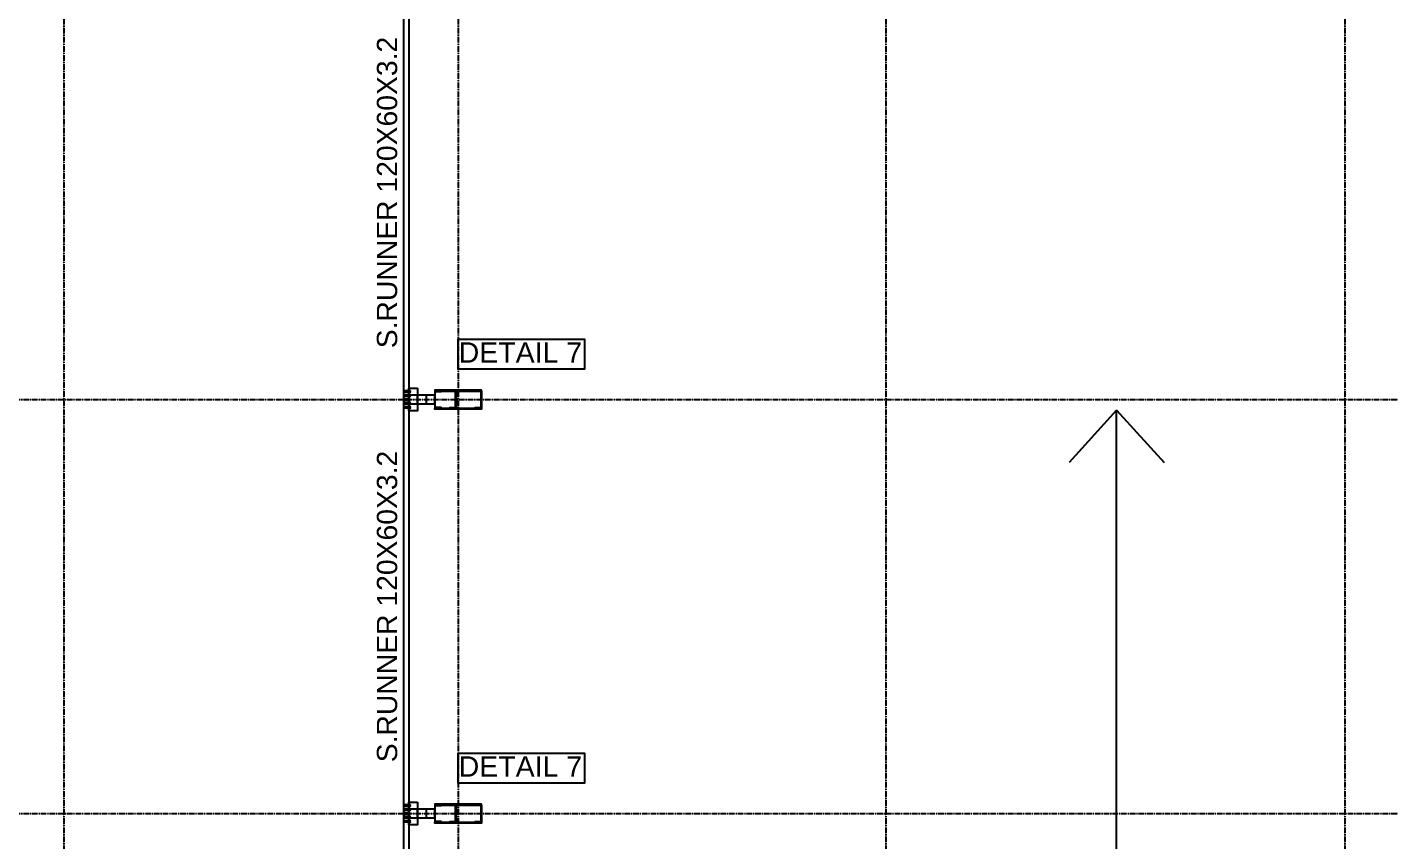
# Model space of a CAD drawing. Header units: millimetres. Extents: x 3470347 to 5996549, y -3470518 to 17149644.
# Drawn here: x 4990459 to 5006496, y 6786348 to 6795931 of the extents above; entities that cross this region are included whole.
import ezdxf
from ezdxf.enums import TextEntityAlignment as Align

# ---------------------------------------------------------------- set-up
doc = ezdxf.new("R2010")
doc.units = ezdxf.units.MM
doc.header["$MEASUREMENT"] = 0
doc.linetypes.add('CENTERX2', pattern=[4, 2.5, -0.5, 0.5, -0.5])
doc.linetypes.add('Continous', pattern=[0])
doc.layers.get('0').update_dxf_attribs({"linetype": 'CONTINUOUS', "lineweight": 25})
doc.layers.add('5', color=3, linetype='CONTINUOUS')
doc.layers.add('lintel', color=2, linetype='CONTINUOUS')
for name, color, linetype, lineweight in [('6 TEXT', 7, 'CONTINUOUS', 25), ('channnel', 2, 'CONTINUOUS', 15), ('rRCC 2', 40, 'CONTINUOUS', 15)]:
    doc.layers.add(name, color=color, linetype=linetype, lineweight=lineweight)
doc.layers.add('rFOUNDATION', color=7, linetype='Continous', lineweight=15, true_color=0xd26722)
doc.styles.add('PDF Arial', font='arial.ttf')
doc.styles.add('TITLE', font='arial.ttf')

msp = doc.modelspace()

# ---------------------------------------------------------------- hatches: boundary and pattern name
at = {"layer": '6 TEXT', "linetype": 'ByBlock'}
h = msp.add_hatch(color=8, dxfattribs=at)
h.dxf.hatch_style = 1
h.paths.add_polyline_path([(4995262.08, 6791639.67), (4995328.08, 6791639.67, 0.41421356), (4995331.08, 6791642.67), (4995331.08, 6791645.67), (4995256.08, 6791645.67), (4995256.08, 6791445.67), (4995331.08, 6791445.67), (4995331.08, 6791448.67, 0.41421356), (4995328.08, 6791451.67), (4995262.08, 6791451.67)])
h = msp.add_hatch(color=8, dxfattribs=at)
h.dxf.hatch_style = 1
h.paths.add_polyline_path([(4995262.08, 6791639.67), (4995328.08, 6791639.67, 0.41421356), (4995331.08, 6791642.67), (4995331.08, 6791645.67), (4995256.08, 6791645.67), (4995256.08, 6791445.67), (4995331.08, 6791445.67), (4995331.08, 6791448.67, 0.41421356), (4995328.08, 6791451.67), (4995262.08, 6791451.67)])
h = msp.add_hatch(color=8, dxfattribs=at)
h.dxf.hatch_style = 1
h.paths.add_polyline_path([(4995500.08, 6791639.67), (4995434.08, 6791639.67, -0.41421356), (4995431.08, 6791642.67), (4995431.08, 6791645.67), (4995506.08, 6791645.67), (4995506.08, 6791445.67), (4995431.08, 6791445.67), (4995431.08, 6791448.67, -0.41421356), (4995434.08, 6791451.67), (4995500.08, 6791451.67)])
h = msp.add_hatch(color=8, dxfattribs=at)
h.dxf.hatch_style = 1
h.paths.add_polyline_path([(4995800.08, 6791639.67), (4995734.08, 6791639.67, -0.41421356), (4995731.08, 6791642.67), (4995731.08, 6791645.67), (4995806.08, 6791645.67), (4995806.08, 6791445.67), (4995731.08, 6791445.67), (4995731.08, 6791448.67, -0.41421356), (4995734.08, 6791451.67), (4995800.08, 6791451.67)])
h = msp.add_hatch(color=8, dxfattribs=at)
h.dxf.hatch_style = 1
h.paths.add_polyline_path([(4995262.08, 6786762.67), (4995328.08, 6786762.67, 0.41421356), (4995331.08, 6786765.67), (4995331.08, 6786768.67), (4995256.08, 6786768.67), (4995256.08, 6786568.67), (4995331.08, 6786568.67), (4995331.08, 6786571.67, 0.41421356), (4995328.08, 6786574.67), (4995262.08, 6786574.67)])
h = msp.add_hatch(color=8, dxfattribs=at)
h.dxf.hatch_style = 1
h.paths.add_polyline_path([(4995262.08, 6786762.67), (4995328.08, 6786762.67, 0.41421356), (4995331.08, 6786765.67), (4995331.08, 6786768.67), (4995256.08, 6786768.67), (4995256.08, 6786568.67), (4995331.08, 6786568.67), (4995331.08, 6786571.67, 0.41421356), (4995328.08, 6786574.67), (4995262.08, 6786574.67)])
h = msp.add_hatch(color=8, dxfattribs=at)
h.dxf.hatch_style = 1
h.paths.add_polyline_path([(4995500.08, 6786762.67), (4995434.08, 6786762.67, -0.41421356), (4995431.08, 6786765.67), (4995431.08, 6786768.67), (4995506.08, 6786768.67), (4995506.08, 6786568.67), (4995431.08, 6786568.67), (4995431.08, 6786571.67, -0.41421356), (4995434.08, 6786574.67), (4995500.08, 6786574.67)])
h = msp.add_hatch(color=8, dxfattribs=at)
h.dxf.hatch_style = 1
h.paths.add_polyline_path([(4995800.08, 6786762.67), (4995734.08, 6786762.67, -0.41421356), (4995731.08, 6786765.67), (4995731.08, 6786768.67), (4995806.08, 6786768.67), (4995806.08, 6786568.67), (4995731.08, 6786568.67), (4995731.08, 6786571.67, -0.41421356), (4995734.08, 6786574.67), (4995800.08, 6786574.67)])

# ---------------------------------------------------------------- linework, layer by layer
at = {"color": 8, "linetype": 'ByBlock'}
for p, q in [((4994959.08, 6791647.01), (4994891.08, 6791647.01)), ((4994959.08, 6791639.01), (4994891.08, 6791639.01)), ((4994959.08, 6791631.01), (4994891.08, 6791631.01)), ((4994959.08, 6791600.34), (4994891.08, 6791600.34)), ((4994959.08, 6791592.34), (4994891.08, 6791592.34)), ((4994959.08, 6791592.34), (4994891.08, 6791592.34)), ((4994959.08, 6791584.34), (4994891.08, 6791584.34)), ((4994959.08, 6791507.01), (4994891.08, 6791507.01)), ((4994959.08, 6791499.01), (4994891.08, 6791499.01)), ((4994959.08, 6791499.01), (4994891.08, 6791499.01)), ((4994959.08, 6791491.01), (4994891.08, 6791491.01)), ((4994959.08, 6791460.34), (4994891.08, 6791460.34)), ((4994959.08, 6791452.34), (4994891.08, 6791452.34)), ((4994959.08, 6791444.34), (4994891.08, 6791444.34)), ((4994959.08, 6786770.01), (4994891.08, 6786770.01)), ((4994959.08, 6786762.01), (4994891.08, 6786762.01)), ((4994959.08, 6786754.01), (4994891.08, 6786754.01)), ((4994959.08, 6786723.34), (4994891.08, 6786723.34)), ((4994959.08, 6786715.34), (4994891.08, 6786715.34)), ((4994959.08, 6786715.34), (4994891.08, 6786715.34)), ((4994959.08, 6786707.34), (4994891.08, 6786707.34)), ((4994959.08, 6786630.01), (4994891.08, 6786630.01)), ((4994959.08, 6786622.01), (4994891.08, 6786622.01)), ((4994959.08, 6786622.01), (4994891.08, 6786622.01)), ((4994959.08, 6786614.01), (4994891.08, 6786614.01)), ((4994959.08, 6786583.34), (4994891.08, 6786583.34)), ((4994959.08, 6786575.34), (4994891.08, 6786575.34)), ((4994959.08, 6786567.34), (4994891.08, 6786567.34))]:
    msp.add_line(p, q, dxfattribs=at)
at = {"color": 3}
for p, q in [((4994959.08, 6791412.34), (4994959.08, 6791679.01)), ((4994959.08, 6786535.34), (4994959.08, 6786802.01))]:
    msp.add_line(p, q, dxfattribs=at)
at = {"color": 2}
for p, q in [((4994951.08, 6791552.34), (4994891.08, 6791552.34)), ((4994951.08, 6791552.34), (4994891.08, 6791552.34)), ((4994951.08, 6791539.01), (4994891.08, 6791539.01)), ((4994951.08, 6791539.01), (4994891.08, 6791539.01)), ((4994951.08, 6786675.34), (4994891.08, 6786675.34)), ((4994951.08, 6786675.34), (4994891.08, 6786675.34)), ((4994951.08, 6786662.01), (4994891.08, 6786662.01)), ((4994951.08, 6786662.01), (4994891.08, 6786662.01))]:
    msp.add_line(p, q, dxfattribs=at)
at = {"color": 6, "linetype": 'ByBlock'}
for points in [[(4994951.08, 6791552.34), (4994891.08, 6791552.34), (4994891.08, 6796416.01), (4994951.08, 6796416.01)], [(4994951.08, 6786675.34), (4994891.08, 6786675.34), (4994891.08, 6791539.01), (4994951.08, 6791539.01)], [(4994951.08, 6781798.34), (4994891.08, 6781798.34), (4994891.08, 6786662.01), (4994951.08, 6786662.01)]]:
    msp.add_lwpolyline(points, close=True, dxfattribs=at)
at = {"color": 3}
for points in [[(4995051.08, 6791679.01), (4995051.08, 6791412.34), (4994951.08, 6791412.34), (4994951.08, 6791679.01)], [(4994951.08, 6791495.67), (4995051.08, 6791495.67), (4995051.08, 6791595.67), (4994951.08, 6791595.67)], [(4995156.08, 6791495.67), (4995256.08, 6791495.67), (4995256.08, 6791595.67), (4995156.08, 6791595.67)], [(4995051.08, 6786802.01), (4995051.08, 6786535.34), (4994951.08, 6786535.34), (4994951.08, 6786802.01)], [(4994951.08, 6786618.67), (4995051.08, 6786618.67), (4995051.08, 6786718.67), (4994951.08, 6786718.67)], [(4995156.08, 6786618.67), (4995256.08, 6786618.67), (4995256.08, 6786718.67), (4995156.08, 6786718.67)]]:
    msp.add_lwpolyline(points, close=True, dxfattribs=at)
at = {"layer": '6 TEXT', "color": 8, "linetype": 'CENTERX2', "ltscale": 0.5}
for p, q in [((4990891.08, 6817657.4), (4990891.08, 6774264.13)), ((4995531.08, 6817657.4), (4995531.08, 6774264.13)), ((5000566.08, 6817657.4), (5000566.08, 6774264.13)), ((5005966.08, 6817657.4), (5005966.08, 6774264.13))]:
    msp.add_line(p, q, dxfattribs=at)
at = {"layer": '6 TEXT', "color": 6, "linetype": 'ByBlock'}
for points in [[(4995331.08, 6791642.67), (4995331.08, 6791645.67), (4995256.08, 6791645.67), (4995256.08, 6791445.67), (4995331.08, 6791445.67), (4995331.08, 6791448.67, 0.41421356), (4995328.08, 6791451.67), (4995262.08, 6791451.67), (4995262.08, 6791639.67), (4995328.08, 6791639.67, 0.41421356)], [(4995331.08, 6791642.67), (4995331.08, 6791645.67), (4995256.08, 6791645.67), (4995256.08, 6791445.67), (4995331.08, 6791445.67), (4995331.08, 6791448.67, 0.41421356), (4995328.08, 6791451.67), (4995262.08, 6791451.67), (4995262.08, 6791639.67), (4995328.08, 6791639.67, 0.41421356)], [(4995431.08, 6791642.67), (4995431.08, 6791645.67), (4995506.08, 6791645.67), (4995506.08, 6791445.67), (4995431.08, 6791445.67), (4995431.08, 6791448.67, -0.41421356), (4995434.08, 6791451.67), (4995500.08, 6791451.67), (4995500.08, 6791639.67), (4995434.08, 6791639.67, -0.41421356)], [(4995731.08, 6791642.67), (4995731.08, 6791645.67), (4995806.08, 6791645.67), (4995806.08, 6791445.67), (4995731.08, 6791445.67), (4995731.08, 6791448.67, -0.41421356), (4995734.08, 6791451.67), (4995800.08, 6791451.67), (4995800.08, 6791639.67), (4995734.08, 6791639.67, -0.41421356)], [(4995331.08, 6786765.67), (4995331.08, 6786768.67), (4995256.08, 6786768.67), (4995256.08, 6786568.67), (4995331.08, 6786568.67), (4995331.08, 6786571.67, 0.41421356), (4995328.08, 6786574.67), (4995262.08, 6786574.67), (4995262.08, 6786762.67), (4995328.08, 6786762.67, 0.41421356)], [(4995331.08, 6786765.67), (4995331.08, 6786768.67), (4995256.08, 6786768.67), (4995256.08, 6786568.67), (4995331.08, 6786568.67), (4995331.08, 6786571.67, 0.41421356), (4995328.08, 6786574.67), (4995262.08, 6786574.67), (4995262.08, 6786762.67), (4995328.08, 6786762.67, 0.41421356)], [(4995431.08, 6786765.67), (4995431.08, 6786768.67), (4995506.08, 6786768.67), (4995506.08, 6786568.67), (4995431.08, 6786568.67), (4995431.08, 6786571.67, -0.41421356), (4995434.08, 6786574.67), (4995500.08, 6786574.67), (4995500.08, 6786762.67), (4995434.08, 6786762.67, -0.41421356)], [(4995731.08, 6786765.67), (4995731.08, 6786768.67), (4995806.08, 6786768.67), (4995806.08, 6786568.67), (4995731.08, 6786568.67), (4995731.08, 6786571.67, -0.41421356), (4995734.08, 6786574.67), (4995800.08, 6786574.67), (4995800.08, 6786762.67), (4995734.08, 6786762.67, -0.41421356)]]:
    msp.add_lwpolyline(points, format="xyb", close=True, dxfattribs=at)
at = {"layer": '6 TEXT', "color": 8, "linetype": 'CENTERX2', "ltscale": 0.5}
for points in [[(4982503.56, 6791545.67), (5022418.94, 6791545.67)], [(4982503.56, 6786668.67), (5022418.94, 6786668.67)]]:
    msp.add_lwpolyline(points, dxfattribs=at)
at = {"layer": 'channnel', "color": 8, "linetype": 'ByBlock'}
for p, q in [((4994959.08, 6791647.01), (4994891.08, 6791647.01)), ((4994891.08, 6791647.01), (4994891.08, 6791631.01)), ((4994959.08, 6791631.01), (4994891.08, 6791631.01)), ((4994944.68, 6791631.01), (4994944.68, 6791647.01)), ((4994959.08, 6791649.67), (4994959.08, 6791628.34)), ((4994971.4, 6791649.67), (4994959.08, 6791649.67)), ((4994959.08, 6791639.01), (4994971.4, 6791639.01)), ((4994971.4, 6791628.34), (4994959.08, 6791628.34)), ((4994959.08, 6791600.34), (4994891.08, 6791600.34)), ((4994891.08, 6791600.34), (4994891.08, 6791584.34)), ((4994959.08, 6791584.34), (4994891.08, 6791584.34)), ((4994959.08, 6791507.01), (4994891.08, 6791507.01)), ((4994891.08, 6791491.01), (4994891.08, 6791507.01)), ((4994959.08, 6791491.01), (4994891.08, 6791491.01)), ((4994959.08, 6791460.34), (4994891.08, 6791460.34)), ((4994891.08, 6791444.34), (4994891.08, 6791460.34)), ((4994944.68, 6791584.34), (4994944.68, 6791600.34)), ((4994944.68, 6791507.01), (4994944.68, 6791491.01)), ((4994944.68, 6791460.34), (4994944.68, 6791444.34)), ((4994959.08, 6791603.01), (4994959.08, 6791581.67)), ((4994971.4, 6791603.01), (4994959.08, 6791603.01)), ((4994959.08, 6791592.34), (4994971.4, 6791592.34)), ((4994971.4, 6791581.67), (4994959.08, 6791581.67)), ((4994959.08, 6791488.34), (4994959.08, 6791509.67)), ((4994971.4, 6791509.67), (4994959.08, 6791509.67)), ((4994959.08, 6791499.01), (4994971.4, 6791499.01)), ((4994971.4, 6791488.34), (4994959.08, 6791488.34)), ((4994959.08, 6791441.67), (4994959.08, 6791463.01)), ((4994971.4, 6791463.01), (4994959.08, 6791463.01)), ((4994959.08, 6791452.34), (4994971.4, 6791452.34)), ((4994959.08, 6791444.34), (4994891.08, 6791444.34)), ((4994971.4, 6791441.67), (4994959.08, 6791441.67)), ((4994959.08, 6786770.01), (4994891.08, 6786770.01)), ((4994891.08, 6786770.01), (4994891.08, 6786754.01)), ((4994959.08, 6786754.01), (4994891.08, 6786754.01)), ((4994959.08, 6786723.34), (4994891.08, 6786723.34)), ((4994891.08, 6786723.34), (4994891.08, 6786707.34)), ((4994959.08, 6786707.34), (4994891.08, 6786707.34)), ((4994944.68, 6786754.01), (4994944.68, 6786770.01)), ((4994944.68, 6786707.34), (4994944.68, 6786723.34)), ((4994959.08, 6786772.67), (4994959.08, 6786751.34)), ((4994971.4, 6786772.67), (4994959.08, 6786772.67)), ((4994959.08, 6786762.01), (4994971.4, 6786762.01)), ((4994971.4, 6786751.34), (4994959.08, 6786751.34)), ((4994959.08, 6786726.01), (4994959.08, 6786704.67)), ((4994971.4, 6786726.01), (4994959.08, 6786726.01)), ((4994959.08, 6786715.34), (4994971.4, 6786715.34)), ((4994971.4, 6786704.67), (4994959.08, 6786704.67)), ((4994959.08, 6786630.01), (4994891.08, 6786630.01)), ((4994891.08, 6786614.01), (4994891.08, 6786630.01)), ((4994959.08, 6786614.01), (4994891.08, 6786614.01)), ((4994959.08, 6786583.34), (4994891.08, 6786583.34)), ((4994891.08, 6786567.34), (4994891.08, 6786583.34)), ((4994959.08, 6786567.34), (4994891.08, 6786567.34)), ((4994944.68, 6786630.01), (4994944.68, 6786614.01)), ((4994944.68, 6786583.34), (4994944.68, 6786567.34)), ((4994959.08, 6786611.34), (4994959.08, 6786632.67)), ((4994971.4, 6786632.67), (4994959.08, 6786632.67)), ((4994959.08, 6786622.01), (4994971.4, 6786622.01)), ((4994971.4, 6786611.34), (4994959.08, 6786611.34)), ((4994959.08, 6786564.67), (4994959.08, 6786586.01)), ((4994971.4, 6786586.01), (4994959.08, 6786586.01)), ((4994959.08, 6786575.34), (4994971.4, 6786575.34)), ((4994971.4, 6786564.67), (4994959.08, 6786564.67))]:
    msp.add_line(p, q, dxfattribs=at)
at = {"layer": 'channnel', "color": 8, "linetype": 'Continuous'}
for p, q in [((4994896.87, 6791631.59), (4994891.08, 6791644.02)), ((4994895.63, 6791631.01), (4994891.08, 6791640.76)), ((4994893.84, 6791631.59), (4994891.08, 6791637.51)), ((4994892.59, 6791631.01), (4994891.08, 6791634.26)), ((4994898.66, 6791631.01), (4994891.47, 6791646.43)), ((4994899.91, 6791631.59), (4994892.72, 6791647.01)), ((4994901.7, 6791631.01), (4994894.51, 6791646.43)), ((4994902.94, 6791631.59), (4994895.75, 6791647.01)), ((4994904.73, 6791631.01), (4994897.54, 6791646.43)), ((4994906.25, 6791631.01), (4994898.79, 6791647.01)), ((4994907.49, 6791631.59), (4994900.58, 6791646.43)), ((4994909.28, 6791631.01), (4994901.82, 6791647.01)), ((4994910.53, 6791631.59), (4994903.61, 6791646.43)), ((4994912.32, 6791631.01), (4994904.86, 6791647.01)), ((4994913.56, 6791631.59), (4994906.64, 6791646.43)), ((4994915.35, 6791631.01), (4994907.89, 6791647.01)), ((4994916.6, 6791631.59), (4994909.68, 6791646.43)), ((4994918.39, 6791631.01), (4994910.92, 6791647.01)), ((4994919.63, 6791631.59), (4994912.71, 6791646.43)), ((4994921.42, 6791631.01), (4994913.96, 6791647.01)), ((4994922.67, 6791631.59), (4994915.75, 6791646.43)), ((4994924.45, 6791631.01), (4994916.99, 6791647.01)), ((4994925.7, 6791631.59), (4994918.78, 6791646.43)), ((4994927.49, 6791631.01), (4994920.03, 6791647.01)), ((4994922.07, 6791631.59), (4994921.82, 6791646.43)), ((4994929.92, 6791631.01), (4994922.46, 6791647.01)), ((4994923.86, 6791631.01), (4994923.06, 6791647.01)), ((4994931.17, 6791631.59), (4994924.25, 6791646.43)), ((4994925.1, 6791631.59), (4994924.85, 6791646.43)), ((4994932.96, 6791631.01), (4994925.5, 6791647.01)), ((4994926.89, 6791631.01), (4994926.1, 6791647.01)), ((4994934.21, 6791631.59), (4994927.29, 6791646.43)), ((4994928.14, 6791631.59), (4994927.88, 6791646.43)), ((4994935.99, 6791631.01), (4994928.53, 6791647.01)), ((4994930.17, 6791646.76), (4994930.05, 6791647.01)), ((4994937.24, 6791631.59), (4994930.32, 6791646.43)), ((4994939.03, 6791631.01), (4994931.57, 6791647.01)), ((4994933.2, 6791646.76), (4994933.08, 6791647.01)), ((4994940.27, 6791631.59), (4994933.35, 6791646.43)), ((4994942.06, 6791631.01), (4994934.6, 6791647.01)), ((4994936.23, 6791646.76), (4994936.12, 6791647.01)), ((4994943.31, 6791631.59), (4994936.39, 6791646.43)), ((4994944.68, 6791631.9), (4994937.64, 6791647.01)), ((4994939.27, 6791646.76), (4994939.15, 6791647.01)), ((4994944.68, 6791635.15), (4994939.42, 6791646.43)), ((4994944.68, 6791638.41), (4994940.67, 6791647.01)), ((4994942.3, 6791646.76), (4994942.19, 6791647.01)), ((4994944.68, 6791641.66), (4994942.46, 6791646.43)), ((4994944.68, 6791644.91), (4994943.7, 6791647.01)), ((4994945.34, 6791646.76), (4994945.22, 6791647.01)), ((4994896.87, 6791584.92), (4994891.08, 6791597.35)), ((4994895.63, 6791584.34), (4994891.08, 6791594.1)), ((4994893.84, 6791584.92), (4994891.08, 6791590.84)), ((4994892.59, 6791584.34), (4994891.08, 6791587.59)), ((4994892.59, 6791507.01), (4994891.08, 6791503.76)), ((4994895.63, 6791507.01), (4994891.08, 6791497.25)), ((4994893.84, 6791506.43), (4994891.08, 6791500.5)), ((4994896.87, 6791506.43), (4994891.08, 6791494)), ((4994892.59, 6791460.34), (4994891.08, 6791457.09)), ((4994895.63, 6791460.34), (4994891.08, 6791450.58)), ((4994893.84, 6791459.76), (4994891.08, 6791453.84)), ((4994896.87, 6791459.76), (4994891.08, 6791447.33)), ((4994898.66, 6791584.34), (4994891.47, 6791599.76)), ((4994898.66, 6791507.01), (4994891.47, 6791491.59)), ((4994898.66, 6791460.34), (4994891.47, 6791444.92)), ((4994899.91, 6791584.92), (4994892.72, 6791600.34)), ((4994899.91, 6791506.43), (4994892.72, 6791491.01)), ((4994899.91, 6791459.76), (4994892.72, 6791444.34)), ((4994901.7, 6791584.34), (4994894.51, 6791599.76)), ((4994901.7, 6791507.01), (4994894.51, 6791491.59)), ((4994901.7, 6791460.34), (4994894.51, 6791444.92)), ((4994902.94, 6791584.92), (4994895.75, 6791600.34)), ((4994902.94, 6791506.43), (4994895.75, 6791491.01)), ((4994902.94, 6791459.76), (4994895.75, 6791444.34)), ((4994904.73, 6791584.34), (4994897.54, 6791599.76)), ((4994904.73, 6791507.01), (4994897.54, 6791491.59)), ((4994904.73, 6791460.34), (4994897.54, 6791444.92)), ((4994906.25, 6791584.34), (4994898.79, 6791600.34)), ((4994906.25, 6791507.01), (4994898.79, 6791491.01)), ((4994906.25, 6791460.34), (4994898.79, 6791444.34)), ((4994907.49, 6791584.92), (4994900.58, 6791599.76)), ((4994907.49, 6791506.43), (4994900.58, 6791491.59)), ((4994907.49, 6791459.76), (4994900.58, 6791444.92)), ((4994909.28, 6791584.34), (4994901.82, 6791600.34)), ((4994909.28, 6791507.01), (4994901.82, 6791491.01)), ((4994909.28, 6791460.34), (4994901.82, 6791444.34)), ((4994910.53, 6791584.92), (4994903.61, 6791599.76)), ((4994910.53, 6791506.43), (4994903.61, 6791491.59)), ((4994910.53, 6791459.76), (4994903.61, 6791444.92)), ((4994912.32, 6791584.34), (4994904.86, 6791600.34)), ((4994912.32, 6791507.01), (4994904.86, 6791491.01)), ((4994912.32, 6791460.34), (4994904.86, 6791444.34)), ((4994913.56, 6791584.92), (4994906.64, 6791599.76)), ((4994913.56, 6791506.43), (4994906.64, 6791491.59)), ((4994913.56, 6791459.76), (4994906.64, 6791444.92)), ((4994915.35, 6791584.34), (4994907.89, 6791600.34)), ((4994915.35, 6791507.01), (4994907.89, 6791491.01)), ((4994915.35, 6791460.34), (4994907.89, 6791444.34)), ((4994916.6, 6791584.92), (4994909.68, 6791599.76)), ((4994916.6, 6791506.43), (4994909.68, 6791491.59)), ((4994916.6, 6791459.76), (4994909.68, 6791444.92)), ((4994918.39, 6791584.34), (4994910.92, 6791600.34)), ((4994918.39, 6791507.01), (4994910.92, 6791491.01)), ((4994918.39, 6791460.34), (4994910.92, 6791444.34)), ((4994919.63, 6791584.92), (4994912.71, 6791599.76)), ((4994919.63, 6791506.43), (4994912.71, 6791491.59)), ((4994919.63, 6791459.76), (4994912.71, 6791444.92)), ((4994921.42, 6791584.34), (4994913.96, 6791600.34)), ((4994921.42, 6791507.01), (4994913.96, 6791491.01)), ((4994921.42, 6791460.34), (4994913.96, 6791444.34)), ((4994922.67, 6791584.92), (4994915.75, 6791599.76)), ((4994922.67, 6791506.43), (4994915.75, 6791491.59)), ((4994922.67, 6791459.76), (4994915.75, 6791444.92)), ((4994924.45, 6791584.34), (4994916.99, 6791600.34)), ((4994924.45, 6791507.01), (4994916.99, 6791491.01)), ((4994924.45, 6791460.34), (4994916.99, 6791444.34)), ((4994925.7, 6791584.92), (4994918.78, 6791599.76)), ((4994925.7, 6791506.43), (4994918.78, 6791491.59)), ((4994925.7, 6791459.76), (4994918.78, 6791444.92)), ((4994927.49, 6791584.34), (4994920.03, 6791600.34)), ((4994927.49, 6791507.01), (4994920.03, 6791491.01)), ((4994927.49, 6791460.34), (4994920.03, 6791444.34)), ((4994922.07, 6791584.92), (4994921.82, 6791599.76)), ((4994922.07, 6791506.43), (4994921.82, 6791491.59)), ((4994922.07, 6791459.76), (4994921.82, 6791444.92)), ((4994929.92, 6791584.34), (4994922.46, 6791600.34)), ((4994929.92, 6791507.01), (4994922.46, 6791491.01)), ((4994929.92, 6791460.34), (4994922.46, 6791444.34)), ((4994923.86, 6791584.34), (4994923.06, 6791600.34)), ((4994923.86, 6791507.01), (4994923.06, 6791491.01)), ((4994923.86, 6791460.34), (4994923.06, 6791444.34)), ((4994931.17, 6791584.92), (4994924.25, 6791599.76)), ((4994931.17, 6791506.43), (4994924.25, 6791491.59)), ((4994931.17, 6791459.76), (4994924.25, 6791444.92)), ((4994925.1, 6791584.92), (4994924.85, 6791599.76)), ((4994925.1, 6791506.43), (4994924.85, 6791491.59)), ((4994925.1, 6791459.76), (4994924.85, 6791444.92)), ((4994932.96, 6791584.34), (4994925.5, 6791600.34)), ((4994932.96, 6791507.01), (4994925.5, 6791491.01)), ((4994932.96, 6791460.34), (4994925.5, 6791444.34)), ((4994926.89, 6791584.34), (4994926.1, 6791600.34)), ((4994926.89, 6791507.01), (4994926.1, 6791491.01)), ((4994926.89, 6791460.34), (4994926.1, 6791444.34)), ((4994934.21, 6791584.92), (4994927.29, 6791599.76)), ((4994934.21, 6791506.43), (4994927.29, 6791491.59)), ((4994934.21, 6791459.76), (4994927.29, 6791444.92)), ((4994928.14, 6791584.92), (4994927.88, 6791599.76)), ((4994928.14, 6791506.43), (4994927.88, 6791491.59)), ((4994928.14, 6791459.76), (4994927.88, 6791444.92)), ((4994935.99, 6791584.34), (4994928.53, 6791600.34)), ((4994935.99, 6791507.01), (4994928.53, 6791491.01)), ((4994935.99, 6791460.34), (4994928.53, 6791444.34)), ((4994930.17, 6791600.09), (4994930.05, 6791600.34)), ((4994930.17, 6791491.26), (4994930.05, 6791491.01)), ((4994937.24, 6791584.92), (4994930.32, 6791599.76)), ((4994937.24, 6791506.43), (4994930.32, 6791491.59)), ((4994937.24, 6791459.76), (4994930.32, 6791444.92)), ((4994939.03, 6791584.34), (4994931.57, 6791600.34)), ((4994939.03, 6791507.01), (4994931.57, 6791491.01)), ((4994939.03, 6791460.34), (4994931.57, 6791444.34)), ((4994933.2, 6791600.09), (4994933.08, 6791600.34)), ((4994933.2, 6791491.26), (4994933.08, 6791491.01)), ((4994940.27, 6791584.92), (4994933.35, 6791599.76)), ((4994940.27, 6791506.43), (4994933.35, 6791491.59)), ((4994940.27, 6791459.76), (4994933.35, 6791444.92)), ((4994942.06, 6791584.34), (4994934.6, 6791600.34)), ((4994942.06, 6791507.01), (4994934.6, 6791491.01)), ((4994942.06, 6791460.34), (4994934.6, 6791444.34)), ((4994936.23, 6791600.09), (4994936.12, 6791600.34)), ((4994936.23, 6791491.26), (4994936.12, 6791491.01)), ((4994943.31, 6791584.92), (4994936.39, 6791599.76)), ((4994943.31, 6791506.43), (4994936.39, 6791491.59)), ((4994943.31, 6791459.76), (4994936.39, 6791444.92)), ((4994944.68, 6791585.23), (4994937.64, 6791600.34)), ((4994944.68, 6791506.11), (4994937.64, 6791491.01)), ((4994944.68, 6791459.45), (4994937.64, 6791444.34)), ((4994939.27, 6791600.09), (4994939.15, 6791600.34)), ((4994939.27, 6791491.26), (4994939.15, 6791491.01)), ((4994944.68, 6791588.49), (4994939.42, 6791599.76)), ((4994944.68, 6791502.86), (4994939.42, 6791491.59)), ((4994944.68, 6791456.19), (4994939.42, 6791444.92)), ((4994944.68, 6791591.74), (4994940.67, 6791600.34)), ((4994944.68, 6791499.61), (4994940.67, 6791491.01)), ((4994944.68, 6791452.94), (4994940.67, 6791444.34)), ((4994942.3, 6791600.09), (4994942.19, 6791600.34)), ((4994942.3, 6791491.26), (4994942.19, 6791491.01)), ((4994944.68, 6791594.99), (4994942.46, 6791599.76)), ((4994944.68, 6791496.35), (4994942.46, 6791491.59)), ((4994944.68, 6791449.69), (4994942.46, 6791444.92)), ((4994944.68, 6791598.25), (4994943.7, 6791600.34)), ((4994944.68, 6791493.1), (4994943.7, 6791491.01)), ((4994944.68, 6791446.43), (4994943.7, 6791444.34)), ((4994945.34, 6791600.09), (4994945.22, 6791600.34)), ((4994945.34, 6791491.26), (4994945.22, 6791491.01)), ((4994930.17, 6791444.59), (4994930.05, 6791444.34)), ((4994933.2, 6791444.59), (4994933.08, 6791444.34)), ((4994936.23, 6791444.59), (4994936.12, 6791444.34)), ((4994939.27, 6791444.59), (4994939.15, 6791444.34)), ((4994942.3, 6791444.59), (4994942.19, 6791444.34)), ((4994945.34, 6791444.59), (4994945.22, 6791444.34)), ((4994896.87, 6786754.59), (4994891.08, 6786767.02)), ((4994895.63, 6786754.01), (4994891.08, 6786763.76)), ((4994893.84, 6786754.59), (4994891.08, 6786760.51)), ((4994892.59, 6786754.01), (4994891.08, 6786757.26)), ((4994896.87, 6786707.92), (4994891.08, 6786720.35)), ((4994895.63, 6786707.34), (4994891.08, 6786717.1)), ((4994893.84, 6786707.92), (4994891.08, 6786713.84)), ((4994892.59, 6786707.34), (4994891.08, 6786710.59)), ((4994898.66, 6786754.01), (4994891.47, 6786769.43)), ((4994898.66, 6786707.34), (4994891.47, 6786722.76)), ((4994899.91, 6786754.59), (4994892.72, 6786770.01)), ((4994899.91, 6786707.92), (4994892.72, 6786723.34)), ((4994901.7, 6786754.01), (4994894.51, 6786769.43)), ((4994901.7, 6786707.34), (4994894.51, 6786722.76)), ((4994902.94, 6786754.59), (4994895.75, 6786770.01)), ((4994902.94, 6786707.92), (4994895.75, 6786723.34)), ((4994904.73, 6786754.01), (4994897.54, 6786769.43)), ((4994904.73, 6786707.34), (4994897.54, 6786722.76)), ((4994906.25, 6786754.01), (4994898.79, 6786770.01)), ((4994906.25, 6786707.34), (4994898.79, 6786723.34)), ((4994907.49, 6786754.59), (4994900.58, 6786769.43)), ((4994907.49, 6786707.92), (4994900.58, 6786722.76)), ((4994909.28, 6786754.01), (4994901.82, 6786770.01)), ((4994909.28, 6786707.34), (4994901.82, 6786723.34)), ((4994910.53, 6786754.59), (4994903.61, 6786769.43)), ((4994910.53, 6786707.92), (4994903.61, 6786722.76)), ((4994912.32, 6786754.01), (4994904.86, 6786770.01)), ((4994912.32, 6786707.34), (4994904.86, 6786723.34)), ((4994913.56, 6786754.59), (4994906.64, 6786769.43)), ((4994913.56, 6786707.92), (4994906.64, 6786722.76)), ((4994915.35, 6786754.01), (4994907.89, 6786770.01)), ((4994915.35, 6786707.34), (4994907.89, 6786723.34)), ((4994916.6, 6786754.59), (4994909.68, 6786769.43)), ((4994916.6, 6786707.92), (4994909.68, 6786722.76)), ((4994918.39, 6786754.01), (4994910.92, 6786770.01)), ((4994918.39, 6786707.34), (4994910.92, 6786723.34)), ((4994919.63, 6786754.59), (4994912.71, 6786769.43)), ((4994919.63, 6786707.92), (4994912.71, 6786722.76)), ((4994921.42, 6786754.01), (4994913.96, 6786770.01)), ((4994921.42, 6786707.34), (4994913.96, 6786723.34)), ((4994922.67, 6786754.59), (4994915.75, 6786769.43)), ((4994922.67, 6786707.92), (4994915.75, 6786722.76)), ((4994924.45, 6786754.01), (4994916.99, 6786770.01)), ((4994924.45, 6786707.34), (4994916.99, 6786723.34)), ((4994925.7, 6786754.59), (4994918.78, 6786769.43)), ((4994925.7, 6786707.92), (4994918.78, 6786722.76)), ((4994927.49, 6786754.01), (4994920.03, 6786770.01)), ((4994927.49, 6786707.34), (4994920.03, 6786723.34)), ((4994922.07, 6786754.59), (4994921.82, 6786769.43)), ((4994922.07, 6786707.92), (4994921.82, 6786722.76)), ((4994929.92, 6786754.01), (4994922.46, 6786770.01)), ((4994929.92, 6786707.34), (4994922.46, 6786723.34)), ((4994923.86, 6786754.01), (4994923.06, 6786770.01)), ((4994923.86, 6786707.34), (4994923.06, 6786723.34)), ((4994931.17, 6786754.59), (4994924.25, 6786769.43)), ((4994931.17, 6786707.92), (4994924.25, 6786722.76)), ((4994925.1, 6786754.59), (4994924.85, 6786769.43)), ((4994925.1, 6786707.92), (4994924.85, 6786722.76)), ((4994932.96, 6786754.01), (4994925.5, 6786770.01)), ((4994932.96, 6786707.34), (4994925.5, 6786723.34)), ((4994926.89, 6786754.01), (4994926.1, 6786770.01)), ((4994926.89, 6786707.34), (4994926.1, 6786723.34)), ((4994934.21, 6786754.59), (4994927.29, 6786769.43)), ((4994934.21, 6786707.92), (4994927.29, 6786722.76)), ((4994928.14, 6786754.59), (4994927.88, 6786769.43)), ((4994928.14, 6786707.92), (4994927.88, 6786722.76)), ((4994935.99, 6786754.01), (4994928.53, 6786770.01)), ((4994935.99, 6786707.34), (4994928.53, 6786723.34)), ((4994930.17, 6786769.76), (4994930.05, 6786770.01)), ((4994930.17, 6786723.09), (4994930.05, 6786723.34)), ((4994937.24, 6786754.59), (4994930.32, 6786769.43)), ((4994937.24, 6786707.92), (4994930.32, 6786722.76)), ((4994939.03, 6786754.01), (4994931.57, 6786770.01)), ((4994939.03, 6786707.34), (4994931.57, 6786723.34)), ((4994933.2, 6786769.76), (4994933.08, 6786770.01)), ((4994933.2, 6786723.09), (4994933.08, 6786723.34)), ((4994940.27, 6786754.59), (4994933.35, 6786769.43)), ((4994940.27, 6786707.92), (4994933.35, 6786722.76)), ((4994942.06, 6786754.01), (4994934.6, 6786770.01)), ((4994942.06, 6786707.34), (4994934.6, 6786723.34)), ((4994936.23, 6786769.76), (4994936.12, 6786770.01)), ((4994936.23, 6786723.09), (4994936.12, 6786723.34)), ((4994943.31, 6786754.59), (4994936.39, 6786769.43)), ((4994943.31, 6786707.92), (4994936.39, 6786722.76)), ((4994944.68, 6786754.9), (4994937.64, 6786770.01)), ((4994944.68, 6786708.23), (4994937.64, 6786723.34)), ((4994939.27, 6786769.76), (4994939.15, 6786770.01)), ((4994939.27, 6786723.09), (4994939.15, 6786723.34)), ((4994944.68, 6786758.15), (4994939.42, 6786769.43)), ((4994944.68, 6786711.49), (4994939.42, 6786722.76)), ((4994944.68, 6786761.41), (4994940.67, 6786770.01)), ((4994944.68, 6786714.74), (4994940.67, 6786723.34)), ((4994942.3, 6786769.76), (4994942.19, 6786770.01)), ((4994942.3, 6786723.09), (4994942.19, 6786723.34)), ((4994944.68, 6786764.66), (4994942.46, 6786769.43)), ((4994944.68, 6786717.99), (4994942.46, 6786722.76)), ((4994944.68, 6786767.91), (4994943.7, 6786770.01)), ((4994944.68, 6786721.25), (4994943.7, 6786723.34)), ((4994945.34, 6786769.76), (4994945.22, 6786770.01)), ((4994945.34, 6786723.09), (4994945.22, 6786723.34)), ((4994892.59, 6786630.01), (4994891.08, 6786626.76)), ((4994895.63, 6786630.01), (4994891.08, 6786620.25)), ((4994893.84, 6786629.43), (4994891.08, 6786623.5)), ((4994896.87, 6786629.43), (4994891.08, 6786617)), ((4994892.59, 6786583.34), (4994891.08, 6786580.09)), ((4994895.63, 6786583.34), (4994891.08, 6786573.58)), ((4994893.84, 6786582.76), (4994891.08, 6786576.84)), ((4994896.87, 6786582.76), (4994891.08, 6786570.33)), ((4994898.66, 6786630.01), (4994891.47, 6786614.59)), ((4994898.66, 6786583.34), (4994891.47, 6786567.92)), ((4994899.91, 6786629.43), (4994892.72, 6786614.01)), ((4994899.91, 6786582.76), (4994892.72, 6786567.34)), ((4994901.7, 6786630.01), (4994894.51, 6786614.59)), ((4994901.7, 6786583.34), (4994894.51, 6786567.92)), ((4994902.94, 6786629.43), (4994895.75, 6786614.01)), ((4994902.94, 6786582.76), (4994895.75, 6786567.34)), ((4994904.73, 6786630.01), (4994897.54, 6786614.59)), ((4994904.73, 6786583.34), (4994897.54, 6786567.92)), ((4994906.25, 6786630.01), (4994898.79, 6786614.01)), ((4994906.25, 6786583.34), (4994898.79, 6786567.34)), ((4994907.49, 6786629.43), (4994900.58, 6786614.59)), ((4994907.49, 6786582.76), (4994900.58, 6786567.92)), ((4994909.28, 6786630.01), (4994901.82, 6786614.01)), ((4994909.28, 6786583.34), (4994901.82, 6786567.34)), ((4994910.53, 6786629.43), (4994903.61, 6786614.59)), ((4994910.53, 6786582.76), (4994903.61, 6786567.92)), ((4994912.32, 6786630.01), (4994904.86, 6786614.01)), ((4994912.32, 6786583.34), (4994904.86, 6786567.34)), ((4994913.56, 6786629.43), (4994906.64, 6786614.59)), ((4994913.56, 6786582.76), (4994906.64, 6786567.92)), ((4994915.35, 6786630.01), (4994907.89, 6786614.01)), ((4994915.35, 6786583.34), (4994907.89, 6786567.34)), ((4994916.6, 6786629.43), (4994909.68, 6786614.59)), ((4994916.6, 6786582.76), (4994909.68, 6786567.92)), ((4994918.39, 6786630.01), (4994910.92, 6786614.01)), ((4994918.39, 6786583.34), (4994910.92, 6786567.34)), ((4994919.63, 6786629.43), (4994912.71, 6786614.59)), ((4994919.63, 6786582.76), (4994912.71, 6786567.92)), ((4994921.42, 6786630.01), (4994913.96, 6786614.01)), ((4994921.42, 6786583.34), (4994913.96, 6786567.34)), ((4994922.67, 6786629.43), (4994915.75, 6786614.59)), ((4994922.67, 6786582.76), (4994915.75, 6786567.92)), ((4994924.45, 6786630.01), (4994916.99, 6786614.01)), ((4994924.45, 6786583.34), (4994916.99, 6786567.34)), ((4994925.7, 6786629.43), (4994918.78, 6786614.59)), ((4994925.7, 6786582.76), (4994918.78, 6786567.92)), ((4994927.49, 6786630.01), (4994920.03, 6786614.01)), ((4994927.49, 6786583.34), (4994920.03, 6786567.34)), ((4994922.07, 6786629.43), (4994921.82, 6786614.59)), ((4994922.07, 6786582.76), (4994921.82, 6786567.92)), ((4994929.92, 6786630.01), (4994922.46, 6786614.01)), ((4994929.92, 6786583.34), (4994922.46, 6786567.34)), ((4994923.86, 6786630.01), (4994923.06, 6786614.01)), ((4994923.86, 6786583.34), (4994923.06, 6786567.34)), ((4994931.17, 6786629.43), (4994924.25, 6786614.59)), ((4994931.17, 6786582.76), (4994924.25, 6786567.92)), ((4994925.1, 6786629.43), (4994924.85, 6786614.59)), ((4994925.1, 6786582.76), (4994924.85, 6786567.92)), ((4994932.96, 6786630.01), (4994925.5, 6786614.01)), ((4994932.96, 6786583.34), (4994925.5, 6786567.34)), ((4994926.89, 6786630.01), (4994926.1, 6786614.01)), ((4994926.89, 6786583.34), (4994926.1, 6786567.34)), ((4994934.21, 6786629.43), (4994927.29, 6786614.59)), ((4994934.21, 6786582.76), (4994927.29, 6786567.92)), ((4994928.14, 6786629.43), (4994927.88, 6786614.59)), ((4994928.14, 6786582.76), (4994927.88, 6786567.92)), ((4994935.99, 6786630.01), (4994928.53, 6786614.01)), ((4994935.99, 6786583.34), (4994928.53, 6786567.34)), ((4994930.17, 6786614.26), (4994930.05, 6786614.01)), ((4994930.17, 6786567.59), (4994930.05, 6786567.34)), ((4994937.24, 6786629.43), (4994930.32, 6786614.59)), ((4994937.24, 6786582.76), (4994930.32, 6786567.92)), ((4994939.03, 6786630.01), (4994931.57, 6786614.01)), ((4994939.03, 6786583.34), (4994931.57, 6786567.34)), ((4994933.2, 6786614.26), (4994933.08, 6786614.01)), ((4994933.2, 6786567.59), (4994933.08, 6786567.34)), ((4994940.27, 6786629.43), (4994933.35, 6786614.59)), ((4994940.27, 6786582.76), (4994933.35, 6786567.92)), ((4994942.06, 6786630.01), (4994934.6, 6786614.01)), ((4994942.06, 6786583.34), (4994934.6, 6786567.34)), ((4994936.23, 6786614.26), (4994936.12, 6786614.01)), ((4994936.23, 6786567.59), (4994936.12, 6786567.34)), ((4994943.31, 6786629.43), (4994936.39, 6786614.59)), ((4994943.31, 6786582.76), (4994936.39, 6786567.92)), ((4994944.68, 6786629.11), (4994937.64, 6786614.01)), ((4994944.68, 6786582.45), (4994937.64, 6786567.34)), ((4994939.27, 6786614.26), (4994939.15, 6786614.01)), ((4994939.27, 6786567.59), (4994939.15, 6786567.34)), ((4994944.68, 6786625.86), (4994939.42, 6786614.59)), ((4994944.68, 6786579.19), (4994939.42, 6786567.92)), ((4994944.68, 6786622.61), (4994940.67, 6786614.01)), ((4994944.68, 6786575.94), (4994940.67, 6786567.34)), ((4994942.3, 6786614.26), (4994942.19, 6786614.01)), ((4994942.3, 6786567.59), (4994942.19, 6786567.34)), ((4994944.68, 6786619.35), (4994942.46, 6786614.59)), ((4994944.68, 6786572.69), (4994942.46, 6786567.92)), ((4994944.68, 6786616.1), (4994943.7, 6786614.01)), ((4994944.68, 6786569.43), (4994943.7, 6786567.34)), ((4994945.34, 6786614.26), (4994945.22, 6786614.01)), ((4994945.34, 6786567.59), (4994945.22, 6786567.34))]:
    msp.add_line(p, q, dxfattribs=at)
for centre, radius, start, end in [((4994892.1, 6791646.72), 0.688, 25, 205), ((4994893.22, 6791631.3), 0.688, 205, 25), ((4994895.13, 6791646.72), 0.688, 25, 205), ((4994896.25, 6791631.3), 0.687, 205, 25), ((4994898.16, 6791646.72), 0.688, 25, 205), ((4994899.29, 6791631.3), 0.688, 205, 25), ((4994901.2, 6791646.72), 0.688, 25, 205), ((4994902.32, 6791631.3), 0.688, 205, 25), ((4994904.23, 6791646.72), 0.688, 25, 205), ((4994906.87, 6791631.3), 0.688, 205, 25), ((4994907.27, 6791646.72), 0.688, 25, 205), ((4994909.91, 6791631.3), 0.688, 205, 25), ((4994910.3, 6791646.72), 0.688, 25, 205), ((4994912.94, 6791631.3), 0.687, 205, 25), ((4994913.34, 6791646.72), 0.687, 25, 205), ((4994915.97, 6791631.3), 0.688, 205, 25), ((4994916.37, 6791646.72), 0.688, 25, 205), ((4994919.01, 6791631.3), 0.688, 205, 25), ((4994919.4, 6791646.72), 0.688, 25, 205), ((4994922.04, 6791631.3), 0.687, 205, 25), ((4994922.44, 6791646.72), 0.688, 25, 205), ((4994924.24, 6791626.27), 5.75, 55.569041, 112.192993), ((4994925.71, 6791651.75), 5.75, 235.569041, 292.192993), ((4994924.48, 6791631.3), 0.688, 205, 25), ((4994924.88, 6791646.72), 0.687, 25, 205), ((4994925.08, 6791631.3), 0.688, 205, 25), ((4994925.47, 6791646.72), 0.688, 25, 205), ((4994927.51, 6791631.3), 0.687, 205, 25), ((4994927.91, 6791646.72), 0.688, 25, 205), ((4994930.55, 6791631.3), 0.687, 205, 25), ((4994930.94, 6791646.72), 0.688, 25, 205), ((4994933.58, 6791631.3), 0.687, 205, 25), ((4994933.98, 6791646.72), 0.688, 25, 205), ((4994936.62, 6791631.3), 0.687, 205, 25), ((4994937.01, 6791646.72), 0.688, 25, 205), ((4994939.65, 6791631.3), 0.687, 205, 25), ((4994940.05, 6791646.72), 0.688, 25, 205), ((4994942.69, 6791631.3), 0.687, 205, 25), ((4994943.08, 6791646.72), 0.688, 25, 205), ((4994892.1, 6791600.05), 0.688, 25, 205), ((4994892.1, 6791491.3), 0.688, 155, 335), ((4994893.22, 6791584.63), 0.688, 205, 25), ((4994893.22, 6791506.72), 0.688, 335, 155), ((4994893.22, 6791460.05), 0.688, 335, 155), ((4994895.13, 6791600.05), 0.688, 25, 205), ((4994895.13, 6791491.3), 0.688, 155, 335), ((4994896.25, 6791584.63), 0.687, 205, 25), ((4994896.25, 6791506.72), 0.687, 335, 155), ((4994896.25, 6791460.05), 0.687, 335, 155), ((4994898.16, 6791600.05), 0.688, 25, 205), ((4994898.16, 6791491.3), 0.688, 155, 335), ((4994899.29, 6791584.63), 0.688, 205, 25), ((4994899.29, 6791506.72), 0.688, 335, 155), ((4994899.29, 6791460.05), 0.688, 335, 155), ((4994901.2, 6791600.05), 0.688, 25, 205), ((4994901.2, 6791491.3), 0.688, 155, 335), ((4994902.32, 6791584.63), 0.688, 205, 25), ((4994902.32, 6791506.72), 0.688, 335, 155), ((4994902.32, 6791460.05), 0.688, 335, 155), ((4994904.23, 6791600.05), 0.688, 25, 205), ((4994904.23, 6791491.3), 0.688, 155, 335), ((4994906.87, 6791584.63), 0.688, 205, 25), ((4994906.87, 6791506.72), 0.688, 335, 155), ((4994906.87, 6791460.05), 0.688, 335, 155), ((4994907.27, 6791600.05), 0.688, 25, 205), ((4994907.27, 6791491.3), 0.688, 155, 335), ((4994909.91, 6791584.63), 0.688, 205, 25), ((4994909.91, 6791506.72), 0.688, 335, 155), ((4994909.91, 6791460.05), 0.688, 335, 155), ((4994910.3, 6791600.05), 0.688, 25, 205), ((4994910.3, 6791491.3), 0.688, 155, 335), ((4994912.94, 6791584.63), 0.687, 205, 25), ((4994912.94, 6791506.72), 0.687, 335, 155), ((4994912.94, 6791460.05), 0.687, 335, 155), ((4994913.34, 6791600.05), 0.687, 25, 205), ((4994913.34, 6791491.3), 0.687, 155, 335), ((4994915.97, 6791584.63), 0.688, 205, 25), ((4994915.97, 6791506.72), 0.688, 335, 155), ((4994915.97, 6791460.05), 0.688, 335, 155), ((4994916.37, 6791600.05), 0.688, 25, 205), ((4994916.37, 6791491.3), 0.688, 155, 335), ((4994919.01, 6791584.63), 0.688, 205, 25), ((4994919.01, 6791506.72), 0.688, 335, 155), ((4994919.01, 6791460.05), 0.688, 335, 155), ((4994919.4, 6791600.05), 0.688, 25, 205), ((4994919.4, 6791491.3), 0.688, 155, 335), ((4994922.04, 6791584.63), 0.687, 205, 25), ((4994922.04, 6791506.72), 0.687, 335, 155), ((4994922.04, 6791460.05), 0.687, 335, 155), ((4994922.44, 6791600.05), 0.688, 25, 205), ((4994922.44, 6791491.3), 0.688, 155, 335), ((4994924.24, 6791579.6), 5.75, 55.569041, 112.192993), ((4994924.24, 6791511.75), 5.75, 247.807007, 304.430959), ((4994924.24, 6791465.08), 5.75, 247.807007, 304.430959), ((4994925.71, 6791605.08), 5.75, 235.569041, 292.192993), ((4994925.71, 6791486.27), 5.75, 67.807007, 124.430959), ((4994924.48, 6791584.63), 0.688, 205, 25), ((4994924.48, 6791506.72), 0.688, 335, 155), ((4994924.48, 6791460.05), 0.688, 335, 155), ((4994924.88, 6791600.05), 0.687, 25, 205), ((4994924.88, 6791491.3), 0.687, 155, 335), ((4994925.08, 6791584.63), 0.688, 205, 25), ((4994925.08, 6791506.72), 0.688, 335, 155), ((4994925.08, 6791460.05), 0.688, 335, 155), ((4994925.47, 6791600.05), 0.688, 25, 205), ((4994925.47, 6791491.3), 0.688, 155, 335), ((4994927.51, 6791584.63), 0.687, 205, 25), ((4994927.51, 6791506.72), 0.687, 335, 155), ((4994927.51, 6791460.05), 0.687, 335, 155), ((4994927.91, 6791600.05), 0.688, 25, 205), ((4994927.91, 6791491.3), 0.688, 155, 335), ((4994930.55, 6791584.63), 0.687, 205, 25), ((4994930.55, 6791506.72), 0.687, 335, 155), ((4994930.55, 6791460.05), 0.687, 335, 155), ((4994930.94, 6791600.05), 0.688, 25, 205), ((4994930.94, 6791491.3), 0.688, 155, 335), ((4994933.58, 6791584.63), 0.687, 205, 25), ((4994933.58, 6791506.72), 0.687, 335, 155), ((4994933.58, 6791460.05), 0.687, 335, 155), ((4994933.98, 6791600.05), 0.688, 25, 205), ((4994933.98, 6791491.3), 0.688, 155, 335), ((4994936.62, 6791584.63), 0.687, 205, 25), ((4994936.62, 6791506.72), 0.687, 335, 155), ((4994936.62, 6791460.05), 0.687, 335, 155), ((4994937.01, 6791600.05), 0.688, 25, 205), ((4994937.01, 6791491.3), 0.688, 155, 335), ((4994939.65, 6791584.63), 0.687, 205, 25), ((4994939.65, 6791506.72), 0.687, 335, 155), ((4994939.65, 6791460.05), 0.687, 335, 155), ((4994940.05, 6791600.05), 0.688, 25, 205), ((4994940.05, 6791491.3), 0.688, 155, 335), ((4994942.69, 6791584.63), 0.687, 205, 25), ((4994942.69, 6791506.72), 0.687, 335, 155), ((4994942.69, 6791460.05), 0.687, 335, 155), ((4994943.08, 6791600.05), 0.688, 25, 205), ((4994943.08, 6791491.3), 0.688, 155, 335), ((4994892.1, 6791444.63), 0.688, 155, 335), ((4994895.13, 6791444.63), 0.688, 155, 335), ((4994898.16, 6791444.63), 0.688, 155, 335), ((4994901.2, 6791444.63), 0.688, 155, 335), ((4994904.23, 6791444.63), 0.688, 155, 335), ((4994907.27, 6791444.63), 0.688, 155, 335), ((4994910.3, 6791444.63), 0.688, 155, 335), ((4994913.34, 6791444.63), 0.687, 155, 335), ((4994916.37, 6791444.63), 0.688, 155, 335), ((4994919.4, 6791444.63), 0.688, 155, 335), ((4994922.44, 6791444.63), 0.688, 155, 335), ((4994925.71, 6791439.6), 5.75, 67.807007, 124.430959), ((4994924.88, 6791444.63), 0.687, 155, 335), ((4994925.47, 6791444.63), 0.688, 155, 335), ((4994927.91, 6791444.63), 0.688, 155, 335), ((4994930.94, 6791444.63), 0.688, 155, 335), ((4994933.98, 6791444.63), 0.688, 155, 335), ((4994937.01, 6791444.63), 0.688, 155, 335), ((4994940.05, 6791444.63), 0.688, 155, 335), ((4994943.08, 6791444.63), 0.688, 155, 335), ((4994892.1, 6786769.72), 0.688, 25, 205), ((4994892.1, 6786723.05), 0.688, 25, 205), ((4994893.22, 6786754.3), 0.688, 205, 25), ((4994893.22, 6786707.63), 0.688, 205, 25), ((4994895.13, 6786769.72), 0.688, 25, 205), ((4994895.13, 6786723.05), 0.688, 25, 205), ((4994896.25, 6786754.3), 0.687, 205, 25), ((4994896.25, 6786707.63), 0.687, 205, 25), ((4994898.16, 6786769.72), 0.688, 25, 205), ((4994898.16, 6786723.05), 0.688, 25, 205), ((4994899.29, 6786754.3), 0.688, 205, 25), ((4994899.29, 6786707.63), 0.688, 205, 25), ((4994901.2, 6786769.72), 0.688, 25, 205), ((4994901.2, 6786723.05), 0.688, 25, 205), ((4994902.32, 6786754.3), 0.688, 205, 25), ((4994902.32, 6786707.63), 0.688, 205, 25), ((4994904.23, 6786769.72), 0.688, 25, 205), ((4994904.23, 6786723.05), 0.688, 25, 205), ((4994906.87, 6786754.3), 0.688, 205, 25), ((4994906.87, 6786707.63), 0.688, 205, 25), ((4994907.27, 6786769.72), 0.688, 25, 205), ((4994907.27, 6786723.05), 0.688, 25, 205), ((4994909.91, 6786754.3), 0.688, 205, 25), ((4994909.91, 6786707.63), 0.688, 205, 25), ((4994910.3, 6786769.72), 0.688, 25, 205), ((4994910.3, 6786723.05), 0.688, 25, 205), ((4994912.94, 6786754.3), 0.687, 205, 25), ((4994912.94, 6786707.63), 0.687, 205, 25), ((4994913.34, 6786769.72), 0.687, 25, 205), ((4994913.34, 6786723.05), 0.687, 25, 205), ((4994915.97, 6786754.3), 0.688, 205, 25), ((4994915.97, 6786707.63), 0.688, 205, 25), ((4994916.37, 6786769.72), 0.688, 25, 205), ((4994916.37, 6786723.05), 0.688, 25, 205), ((4994919.01, 6786754.3), 0.688, 205, 25), ((4994919.01, 6786707.63), 0.688, 205, 25), ((4994919.4, 6786769.72), 0.688, 25, 205), ((4994919.4, 6786723.05), 0.688, 25, 205), ((4994922.04, 6786754.3), 0.687, 205, 25), ((4994922.04, 6786707.63), 0.687, 205, 25), ((4994922.44, 6786769.72), 0.688, 25, 205), ((4994922.44, 6786723.05), 0.688, 25, 205), ((4994924.24, 6786749.27), 5.75, 55.569041, 112.192993), ((4994924.24, 6786702.6), 5.75, 55.569041, 112.192993), ((4994925.71, 6786774.75), 5.75, 235.569041, 292.192993), ((4994925.71, 6786728.08), 5.75, 235.569041, 292.192993), ((4994924.48, 6786754.3), 0.688, 205, 25), ((4994924.48, 6786707.63), 0.688, 205, 25), ((4994924.88, 6786769.72), 0.687, 25, 205), ((4994924.88, 6786723.05), 0.687, 25, 205), ((4994925.08, 6786754.3), 0.688, 205, 25), ((4994925.08, 6786707.63), 0.688, 205, 25), ((4994925.47, 6786769.72), 0.688, 25, 205), ((4994925.47, 6786723.05), 0.688, 25, 205), ((4994927.51, 6786754.3), 0.687, 205, 25), ((4994927.51, 6786707.63), 0.687, 205, 25), ((4994927.91, 6786769.72), 0.688, 25, 205), ((4994927.91, 6786723.05), 0.688, 25, 205), ((4994930.55, 6786754.3), 0.687, 205, 25), ((4994930.55, 6786707.63), 0.687, 205, 25), ((4994930.94, 6786769.72), 0.688, 25, 205), ((4994930.94, 6786723.05), 0.688, 25, 205), ((4994933.58, 6786754.3), 0.687, 205, 25), ((4994933.58, 6786707.63), 0.687, 205, 25), ((4994933.98, 6786769.72), 0.688, 25, 205), ((4994933.98, 6786723.05), 0.688, 25, 205), ((4994936.62, 6786754.3), 0.687, 205, 25), ((4994936.62, 6786707.63), 0.687, 205, 25), ((4994937.01, 6786769.72), 0.688, 25, 205), ((4994937.01, 6786723.05), 0.688, 25, 205), ((4994939.65, 6786754.3), 0.687, 205, 25), ((4994939.65, 6786707.63), 0.687, 205, 25), ((4994940.05, 6786769.72), 0.688, 25, 205), ((4994940.05, 6786723.05), 0.688, 25, 205), ((4994942.69, 6786754.3), 0.687, 205, 25), ((4994942.69, 6786707.63), 0.687, 205, 25), ((4994943.08, 6786769.72), 0.688, 25, 205), ((4994943.08, 6786723.05), 0.688, 25, 205), ((4994892.1, 6786614.3), 0.688, 155, 335), ((4994892.1, 6786567.63), 0.688, 155, 335), ((4994893.22, 6786629.72), 0.688, 335, 155), ((4994893.22, 6786583.05), 0.688, 335, 155), ((4994895.13, 6786614.3), 0.688, 155, 335), ((4994895.13, 6786567.63), 0.688, 155, 335), ((4994896.25, 6786629.72), 0.687, 335, 155), ((4994896.25, 6786583.05), 0.687, 335, 155), ((4994898.16, 6786614.3), 0.688, 155, 335), ((4994898.16, 6786567.63), 0.688, 155, 335), ((4994899.29, 6786629.72), 0.688, 335, 155), ((4994899.29, 6786583.05), 0.688, 335, 155), ((4994901.2, 6786614.3), 0.688, 155, 335), ((4994901.2, 6786567.63), 0.688, 155, 335), ((4994902.32, 6786629.72), 0.688, 335, 155), ((4994902.32, 6786583.05), 0.688, 335, 155), ((4994904.23, 6786614.3), 0.688, 155, 335), ((4994904.23, 6786567.63), 0.688, 155, 335), ((4994906.87, 6786629.72), 0.688, 335, 155), ((4994906.87, 6786583.05), 0.688, 335, 155), ((4994907.27, 6786614.3), 0.688, 155, 335), ((4994907.27, 6786567.63), 0.688, 155, 335), ((4994909.91, 6786629.72), 0.688, 335, 155), ((4994909.91, 6786583.05), 0.688, 335, 155), ((4994910.3, 6786614.3), 0.688, 155, 335), ((4994910.3, 6786567.63), 0.688, 155, 335), ((4994912.94, 6786629.72), 0.687, 335, 155), ((4994912.94, 6786583.05), 0.687, 335, 155), ((4994913.34, 6786614.3), 0.687, 155, 335), ((4994913.34, 6786567.63), 0.687, 155, 335), ((4994915.97, 6786629.72), 0.688, 335, 155), ((4994915.97, 6786583.05), 0.688, 335, 155), ((4994916.37, 6786614.3), 0.688, 155, 335), ((4994916.37, 6786567.63), 0.688, 155, 335), ((4994919.01, 6786629.72), 0.688, 335, 155), ((4994919.01, 6786583.05), 0.688, 335, 155), ((4994919.4, 6786614.3), 0.688, 155, 335), ((4994919.4, 6786567.63), 0.688, 155, 335), ((4994922.04, 6786629.72), 0.687, 335, 155), ((4994922.04, 6786583.05), 0.687, 335, 155), ((4994922.44, 6786614.3), 0.688, 155, 335), ((4994922.44, 6786567.63), 0.688, 155, 335), ((4994924.24, 6786634.75), 5.75, 247.807007, 304.430959), ((4994924.24, 6786588.08), 5.75, 247.807007, 304.430959), ((4994925.71, 6786609.27), 5.75, 67.807007, 124.430959), ((4994925.71, 6786562.6), 5.75, 67.807007, 124.430959), ((4994924.48, 6786629.72), 0.688, 335, 155), ((4994924.48, 6786583.05), 0.688, 335, 155), ((4994924.88, 6786614.3), 0.687, 155, 335), ((4994924.88, 6786567.63), 0.687, 155, 335), ((4994925.08, 6786629.72), 0.688, 335, 155), ((4994925.08, 6786583.05), 0.688, 335, 155), ((4994925.47, 6786614.3), 0.688, 155, 335), ((4994925.47, 6786567.63), 0.688, 155, 335), ((4994927.51, 6786629.72), 0.687, 335, 155), ((4994927.51, 6786583.05), 0.687, 335, 155), ((4994927.91, 6786614.3), 0.688, 155, 335), ((4994927.91, 6786567.63), 0.688, 155, 335), ((4994930.55, 6786629.72), 0.687, 335, 155), ((4994930.55, 6786583.05), 0.687, 335, 155), ((4994930.94, 6786614.3), 0.688, 155, 335), ((4994930.94, 6786567.63), 0.688, 155, 335), ((4994933.58, 6786629.72), 0.687, 335, 155), ((4994933.58, 6786583.05), 0.687, 335, 155), ((4994933.98, 6786614.3), 0.688, 155, 335), ((4994933.98, 6786567.63), 0.688, 155, 335), ((4994936.62, 6786629.72), 0.687, 335, 155), ((4994936.62, 6786583.05), 0.687, 335, 155), ((4994937.01, 6786614.3), 0.688, 155, 335), ((4994937.01, 6786567.63), 0.688, 155, 335), ((4994939.65, 6786629.72), 0.687, 335, 155), ((4994939.65, 6786583.05), 0.687, 335, 155), ((4994940.05, 6786614.3), 0.688, 155, 335), ((4994940.05, 6786567.63), 0.688, 155, 335), ((4994942.69, 6786629.72), 0.687, 335, 155), ((4994942.69, 6786583.05), 0.687, 335, 155), ((4994943.08, 6786614.3), 0.688, 155, 335), ((4994943.08, 6786567.63), 0.688, 155, 335)]:
    msp.add_arc(centre, radius, start, end, dxfattribs=at)
at = {"layer": 'channnel', "color": 8, "linetype": 'ByBlock'}
for centre in [(4994957.86, 6791644.34), (4994957.86, 6791633.67), (4994957.86, 6791597.67), (4994957.86, 6791587.01), (4994957.86, 6791504.34), (4994957.86, 6791493.67), (4994957.86, 6791457.67), (4994957.86, 6791447.01), (4994957.86, 6786767.34), (4994957.86, 6786756.67), (4994957.86, 6786720.67), (4994957.86, 6786710.01), (4994957.86, 6786627.34), (4994957.86, 6786616.67), (4994957.86, 6786580.67), (4994957.86, 6786570.01)]:
    msp.add_arc(centre, 14.55, 338.498425, 21.501575, dxfattribs=at)
at = {"layer": 'lintel', "color": 1, "linetype": 'ByBlock'}
for p, q in [((5003281.08, 6791422.04), (5002722.76, 6790802.5)), ((5003281.08, 6777592.91), (5003281.08, 6791422.04)), ((5003281.08, 6791422.04), (5003839.4, 6790802.5))]:
    msp.add_line(p, q, dxfattribs=at)
for points in [[(4995531.08, 6792255.65), (4997017.86, 6792255.65), (4997017.86, 6791902.96), (4995531.08, 6791902.96)], [(4995256.08, 6791645.67), (4995806.08, 6791645.67), (4995806.08, 6791657.67), (4995256.08, 6791657.67)], [(4995256.08, 6791445.67), (4995806.08, 6791445.67), (4995806.08, 6791433.67), (4995256.08, 6791433.67)], [(4995531.08, 6787378.65), (4997017.86, 6787378.65), (4997017.86, 6787025.96), (4995531.08, 6787025.96)], [(4995256.08, 6786768.67), (4995806.08, 6786768.67), (4995806.08, 6786780.67), (4995256.08, 6786780.67)], [(4995256.08, 6786568.67), (4995806.08, 6786568.67), (4995806.08, 6786556.67), (4995256.08, 6786556.67)]]:
    msp.add_lwpolyline(points, close=True, dxfattribs=at)
at = {"layer": 'lintel', "color": 5, "linetype": 'ByBlock'}
for points in [[(4994891.08, 6791595.67), (4994891.08, 6791495.67), (4995256.08, 6791495.67), (4995256.08, 6791595.67), (4994891.08, 6791595.67)], [(4994891.08, 6786718.67), (4994891.08, 6786618.67), (4995256.08, 6786618.67), (4995256.08, 6786718.67), (4994891.08, 6786718.67)]]:
    msp.add_lwpolyline(points, dxfattribs=at)
at = {"layer": 'rFOUNDATION', "linetype": 'ByBlock'}
msp.add_lwpolyline([(4994891.08, 6807605.67), (5011641.08, 6807605.67), (5011641.08, 6777237.67), (4994891.08, 6777237.67)], close=True, dxfattribs=at)

# ---------------------------------------------------------------- texts
at = {"layer": '5', "linetype": 'ByBlock', "style": 'TITLE'}
for p in [(4996263.9, 6792099.47), (4996263.9, 6787222.47)]:
    msp.add_text('DETAIL 7', height=240, dxfattribs=at).set_placement(p, align=Align.MIDDLE_CENTER)
at = {"layer": 'rRCC 2', "style": 'PDF Arial'}
for p in [(4994693.65, 6793984.17), (4994693.65, 6789107.17)]:
    msp.add_text('S.RUNNER 120X60X3.2', height=238.6884, rotation=90, dxfattribs=at).set_placement(p, align=Align.MIDDLE_CENTER)

doc.saveas('drawing.dxf')
